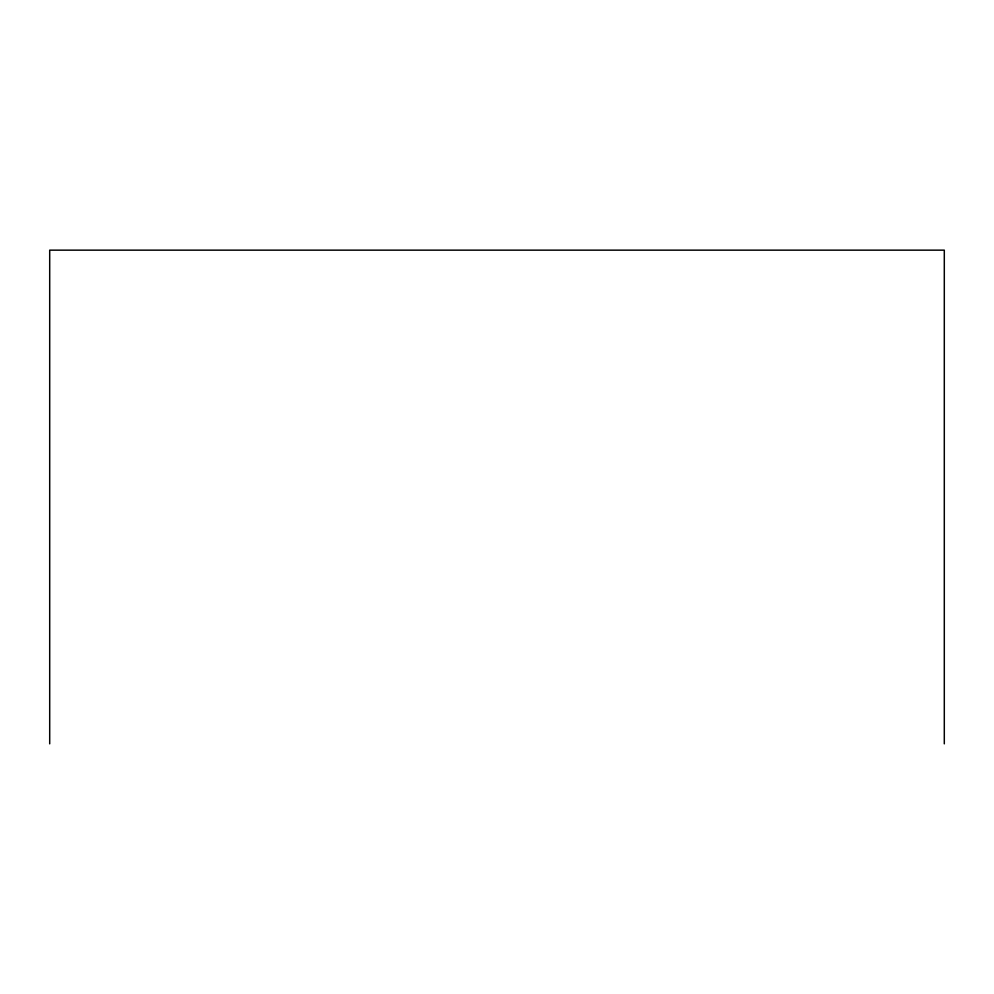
<?xml version="1.0" encoding="UTF-8"?>
<svg xmlns="http://www.w3.org/2000/svg" width="994" height="994" viewBox="0 0 994 994"><rect width="100%" height="100%" fill="white"/><g stroke="black" fill="none" stroke-linecap="round" stroke-linejoin="round"><path stroke-width="1.49" d="M944.3 743.847L944.3 250.153L49.7 250.153L49.7 743.847"/></g></svg>
